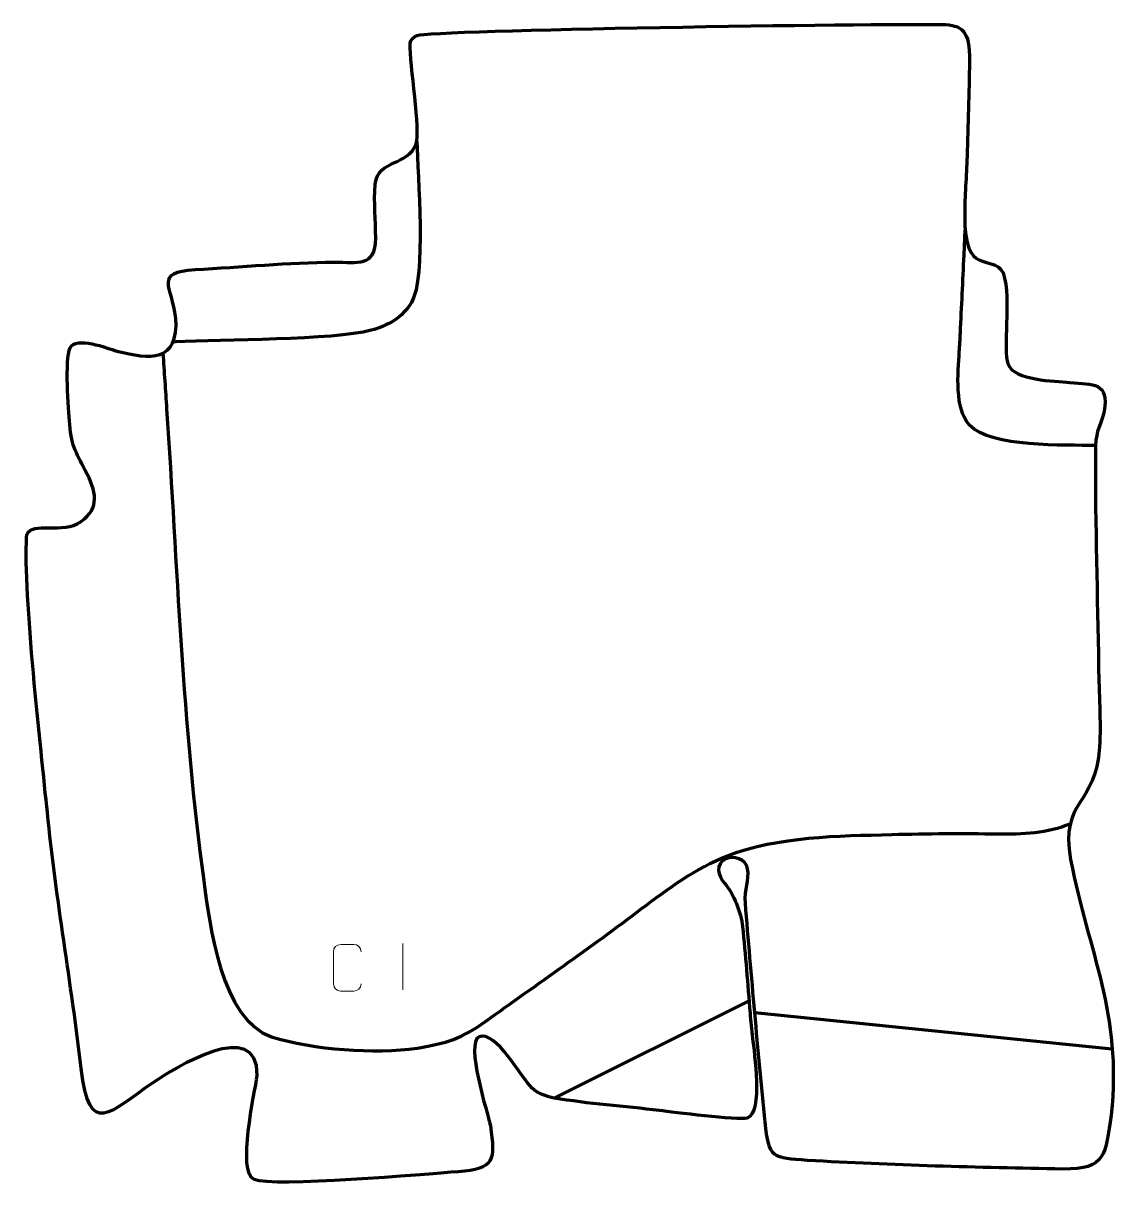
# Model space of a CAD drawing. Header units: millimetres. Extents: x -551 to 38, y 22 to 646.
import ezdxf

# ---------------------------------------------------------------- set-up
doc = ezdxf.new("R2010")
doc.units = ezdxf.units.MM
doc.header["$MEASUREMENT"] = 0
doc.layers.add('layer 2', color=7, linetype='Continuous')
doc.layers.add('layer 3', color=7, linetype='Continuous')

msp = doc.modelspace()

# ---------------------------------------------------------------- linework, layer by layer
at = {"layer": 'layer 2', "color": 142, "lineweight": 158}
for points, knots in [([(-339.8282, 582.9442), (-339.2858, 565.1962), (-334.7249, 509.7358), (-342.6706, 496.5687), (-342.6706, 496.5687), (-347.6364, 488.3398), (-355.4136, 483.9509), (-364.312, 481.6011), (-364.312, 481.6011), (-384.9704, 476.1459), (-444.2137, 476.8138), (-469.0938, 475.3449), (-469.0938, 475.3449), (-469.0938, 475.3449), (-470.5955, 475.2562), (-470.5955, 475.2562)], [0, 0, 0, 0, 0.2, 0.2, 0.2, 0.2, 0.4, 0.4, 0.4, 0.4, 0.6, 0.6, 0.6, 0.6, 1, 1, 1, 1]), ([(24.2397, 419.812), (7.7422, 420.2363), (-31.7382, 418.5733), (-43.3678, 430.8008), (-43.3678, 430.8008), (-51.4263, 439.2737), (-49.5362, 458.9908), (-48.857, 469.979), (-48.857, 469.979), (-48.6461, 473.3918), (-48.4197, 476.7961), (-48.2374, 480.2113), (-48.2374, 480.2113), (-47.5949, 494.1555), (-46.9524, 508.0996), (-46.3099, 522.0438), (-46.3099, 522.0438), (-46.3099, 522.0438), (-45.6903, 535.4899), (-45.6903, 535.4899)], [0, 0, 0, 0, 0.16666667, 0.16666667, 0.16666667, 0.16666667, 0.33333333, 0.33333333, 0.33333333, 0.33333333, 0.5, 0.5, 0.5, 0.5, 0.66666667, 0.66666667, 0.66666667, 0.66666667, 1, 1, 1, 1]), ([(-476.0068, 469.3322), (-475.335, 459.3747), (-474.6632, 449.4172), (-473.9914, 439.4597), (-473.9914, 439.4597), (-468.3411, 355.7095), (-465.627, 269.6386), (-454.0943, 186.626), (-454.0943, 186.626), (-450.8728, 162.7669), (-444.8172, 112.0047), (-417.7453, 102.6666), (-417.7453, 102.6666), (-395.0347, 95.7892), (-362.7767, 93.3134), (-339.4081, 96.6779), (-339.4081, 96.6779), (-323.9802, 99.264), (-315.7487, 101.7348), (-303.0281, 110.8793), (-303.0281, 110.8793), (-275.0895, 130.9645), (-246.8261, 150.4506), (-219.4064, 171.272), (-219.4064, 171.272), (-204.8027, 182.3863), (-190.3414, 192.9588), (-173.1845, 199.8549), (-173.1845, 199.8549), (-145.5518, 210.3638), (-114.196, 210.4431), (-84.9927, 211.2153), (-84.9927, 211.2153), (-65.996, 211.736), (-47.0426, 211.8331), (-28.0414, 211.5256), (-28.0414, 211.5256), (-15.3063, 211.3016), (-1.2514, 212.1173), (10.6868, 217.0151)], [0, 0, 0, 0, 0.09090909, 0.09090909, 0.09090909, 0.09090909, 0.18181818, 0.18181818, 0.18181818, 0.18181818, 0.27272727, 0.27272727, 0.27272727, 0.27272727, 0.36363636, 0.36363636, 0.36363636, 0.36363636, 0.45454545, 0.45454545, 0.45454545, 0.45454545, 0.54545455, 0.54545455, 0.54545455, 0.54545455, 0.63636364, 0.63636364, 0.63636364, 0.63636364, 0.72727273, 0.72727273, 0.72727273, 0.72727273, 0.81818182, 0.81818182, 0.81818182, 0.81818182, 1, 1, 1, 1])]:
    msp.add_open_spline(points, degree=3, knots=knots, dxfattribs=at)
for points in [[(-161.6297, 122.041), (-161.6297, 122.041), (-266.1667, 69.8897), (-266.1667, 69.8897)], [(33.214, 96.0939), (33.214, 96.0939), (-158.5454, 115.6495), (-158.5454, 115.6495)]]:
    msp.add_open_spline(points, degree=3, dxfattribs=at)
at = {"layer": 'layer 3', "color": 242, "lineweight": 158}
msp.add_open_spline([(-43.3667, 625.8496), (-43.0893, 642.4902), (-47.5398, 645.4039), (-57.8911, 645.601), (-57.8911, 645.601), (-92.7071, 646.2642), (-333.1989, 642.7434), (-339.694, 639.6974), (-339.694, 639.6974), (-341.5617, 638.8215), (-343.249, 637.556), (-343.3826, 635.5556), (-343.3826, 635.5556), (-343.6329, 624.33), (-337.6356, 588.3127), (-340.1719, 581.5744), (-340.1719, 581.5744), (-344.7764, 569.3411), (-360.3062, 573.9023), (-362.0901, 560.0483), (-362.0901, 560.0483), (-363.0375, 549.3362), (-361.777, 541.221), (-361.877, 530.9783), (-361.877, 530.9783), (-362.031, 515.213), (-371.5338, 518.1971), (-384.0754, 518.1743), (-384.0754, 518.1743), (-408.954, 518.0001), (-433.8666, 515.4815), (-458.7426, 514.2095), (-458.7426, 514.2095), (-481.0393, 512.6749), (-471.1174, 505.676), (-469.0621, 488.1459), (-469.0621, 488.1459), (-467.5624, 464.3091), (-482.768, 465.9328), (-500.6958, 470.4866), (-500.6958, 470.4866), (-505.6853, 471.967), (-522.8913, 478.6519), (-525.7841, 472.1655), (-525.7841, 472.1655), (-528.724, 465.5734), (-526.5598, 439.7541), (-525.9705, 431.1642), (-525.9705, 431.1642), (-525.1197, 418.7624), (-522.0691, 415.4078), (-516.6192, 404.5356), (-516.6192, 404.5356), (-511.0665, 393.2812), (-510.1846, 384.786), (-521.9627, 377.7338), (-521.9627, 377.7338), (-531.9096, 372.8728), (-548.6016, 379.3547), (-549.0937, 370.8777), (-549.0937, 370.8777), (-550.885, 340.0204), (-541.3076, 256.3235), (-537.9816, 222.9671), (-537.9816, 222.9671), (-533.4239, 177.2583), (-525.1286, 131.3668), (-519.8484, 85.7343), (-519.8484, 85.7343), (-515.4531, 47.7494), (-504.4142, 62.4988), (-481.4769, 77.9785), (-481.4769, 77.9785), (-469.6121, 85.8564), (-424.7816, 114.0785), (-425.4418, 81.8892), (-425.4418, 81.8892), (-426.6598, 72.7253), (-436.371, 30.3759), (-427.0556, 26.1755), (-427.0556, 26.1755), (-417.308, 21.7801), (-334.6022, 29.1329), (-317.694, 30.3428), (-317.694, 30.3428), (-297.8163, 31.7587), (-297.6958, 36.4667), (-300.3401, 55.1688), (-300.3401, 55.1688), (-301.9971, 62.0634), (-313.8506, 99.5979), (-306.3869, 102.7233), (-306.3869, 102.7233), (-297.4546, 106.4636), (-283.8006, 80.5952), (-277.902, 75.1101), (-277.902, 75.1101), (-274.8248, 72.2486), (-270.6474, 70.7335), (-266.1667, 69.8897), (-266.1667, 69.8897), (-247.9264, 66.7243), (-228.2048, 65.4429), (-209.6024, 63.1712), (-209.6024, 63.1712), (-202.5364, 62.3083), (-167.6714, 57.8568), (-162.6538, 59.1044), (-162.6538, 59.1044), (-153.9685, 62.3702), (-158.8673, 94.3936), (-159.7565, 102.0455), (-159.7565, 102.0455), (-160.2223, 106.5657), (-160.6826, 111.0783), (-161.0977, 115.6038), (-161.0977, 115.6038), (-162.3848, 130.8295), (-163.4817, 146.7147), (-165.1196, 161.8428), (-165.1196, 161.8428), (-165.9372, 169.3946), (-169.7789, 179.3131), (-174.7111, 185.102), (-174.7111, 185.102), (-178.2532, 189.2594), (-180.051, 195.3595), (-174.0723, 198.1382), (-174.0723, 198.1382), (-170.2287, 199.9245), (-163.2266, 198.1684), (-162.3835, 193.0248), (-162.3835, 193.0248), (-161.2799, 186.2924), (-164.2226, 181.9774), (-163.6041, 174.4568), (-163.6041, 174.4568), (-160.3594, 135.4036), (-156.8955, 95.8698), (-152.9918, 56.887), (-152.9918, 56.887), (-151.0593, 37.589), (-148.8625, 37.4829), (-130.2662, 36.4619), (-130.2662, 36.4619), (-85.0892, 33.7498), (-38.6291, 32.588), (6.6033, 31.797), (6.6033, 31.797), (30.5328, 31.3785), (29.1697, 39.9607), (32.6906, 60.7531), (32.6906, 60.7531), (38.2698, 116.1593), (20.7982, 146.4701), (10.836, 197.7687), (10.836, 197.7687), (5.0565, 230.3363), (24.3372, 225.683), (26.3595, 258.2145), (26.3595, 258.2145), (27.1835, 271.4703), (26.0332, 287.5594), (25.843, 301.186), (25.843, 301.186), (25.2923, 339.024), (24.0204, 377.2245), (24.1317, 415.0206), (24.1317, 415.0206), (24.1712, 428.4441), (25.7992, 426.713), (28.8768, 438.0718), (28.8768, 438.0718), (31.3394, 454.0758), (23.3712, 452.3825), (10.3081, 453.691), (10.3081, 453.691), (2.3748, 454.3687), (-19.3833, 454.7162), (-22.6393, 463.2938), (-22.6393, 463.2938), (-25.9309, 471.9652), (-20.6298, 497.2876), (-25.2707, 512.499), (-25.2707, 512.499), (-31.8029, 523.3968), (-46.0965, 509.5931), (-45.9624, 543.1509), (-45.9624, 543.1509), (-45.9213, 553.4455), (-45.0271, 564.4023), (-44.6509, 574.7912), (-44.6509, 574.7912), (-44.1511, 591.8113), (-43.6578, 608.824), (-43.3667, 625.8496)], degree=3, knots=[0, 0, 0, 0, 0.02, 0.02, 0.02, 0.02, 0.04, 0.04, 0.04, 0.04, 0.06, 0.06, 0.06, 0.06, 0.08, 0.08, 0.08, 0.08, 0.1, 0.1, 0.1, 0.1, 0.12, 0.12, 0.12, 0.12, 0.14, 0.14, 0.14, 0.14, 0.16, 0.16, 0.16, 0.16, 0.18, 0.18, 0.18, 0.18, 0.2, 0.2, 0.2, 0.2, 0.22, 0.22, 0.22, 0.22, 0.24, 0.24, 0.24, 0.24, 0.26, 0.26, 0.26, 0.26, 0.28, 0.28, 0.28, 0.28, 0.3, 0.3, 0.3, 0.3, 0.32, 0.32, 0.32, 0.32, 0.34, 0.34, 0.34, 0.34, 0.36, 0.36, 0.36, 0.36, 0.38, 0.38, 0.38, 0.38, 0.4, 0.4, 0.4, 0.4, 0.42, 0.42, 0.42, 0.42, 0.44, 0.44, 0.44, 0.44, 0.46, 0.46, 0.46, 0.46, 0.48, 0.48, 0.48, 0.48, 0.5, 0.5, 0.5, 0.5, 0.52, 0.52, 0.52, 0.52, 0.54, 0.54, 0.54, 0.54, 0.56, 0.56, 0.56, 0.56, 0.58, 0.58, 0.58, 0.58, 0.6, 0.6, 0.6, 0.6, 0.62, 0.62, 0.62, 0.62, 0.64, 0.64, 0.64, 0.64, 0.66, 0.66, 0.66, 0.66, 0.68, 0.68, 0.68, 0.68, 0.7, 0.7, 0.7, 0.7, 0.72, 0.72, 0.72, 0.72, 0.74, 0.74, 0.74, 0.74, 0.76, 0.76, 0.76, 0.76, 0.78, 0.78, 0.78, 0.78, 0.8, 0.8, 0.8, 0.8, 0.82, 0.82, 0.82, 0.82, 0.84, 0.84, 0.84, 0.84, 0.86, 0.86, 0.86, 0.86, 0.88, 0.88, 0.88, 0.88, 0.9, 0.9, 0.9, 0.9, 0.92, 0.92, 0.92, 0.92, 0.94, 0.94, 0.94, 0.94, 0.96, 0.96, 0.96, 0.96, 1, 1, 1, 1], dxfattribs=at)
at = {"layer": 'layer 3', "color": 250, "lineweight": 9}
msp.add_open_spline([(-369.7088, 131.0644), (-369.8486, 128.741), (-371.5258, 127.2614), (-373.6735, 127.2506), (-373.6735, 127.2506), (-376.0054, 127.251), (-378.3373, 127.251), (-380.6688, 127.2506), (-380.6688, 127.2506), (-382.5938, 127.1452), (-384.5659, 129.0297), (-384.5547, 131.047), (-384.5547, 131.047), (-384.5543, 136.8171), (-384.5543, 142.5868), (-384.5547, 148.3561), (-384.5547, 148.3561), (-384.5505, 150.4942), (-382.8038, 152.2134), (-380.6514, 152.1999), (-380.6514, 152.1999), (-378.3257, 152.1999), (-375.9996, 152.1999), (-373.6735, 152.1999), (-373.6735, 152.1999), (-371.7269, 152.2354), (-369.7355, 150.7439), (-369.7088, 148.3063)], degree=3, knots=[0, 0, 0, 0, 0.125, 0.125, 0.125, 0.125, 0.25, 0.25, 0.25, 0.25, 0.375, 0.375, 0.375, 0.375, 0.5, 0.5, 0.5, 0.5, 0.625, 0.625, 0.625, 0.625, 0.75, 0.75, 0.75, 0.75, 1, 1, 1, 1], dxfattribs=at)
msp.add_open_spline([(-347.2593, 152.8035), (-347.2593, 152.8035), (-347.2593, 127.8294), (-347.2593, 127.8294)], degree=3, dxfattribs=at)

doc.saveas('drawing.dxf')
